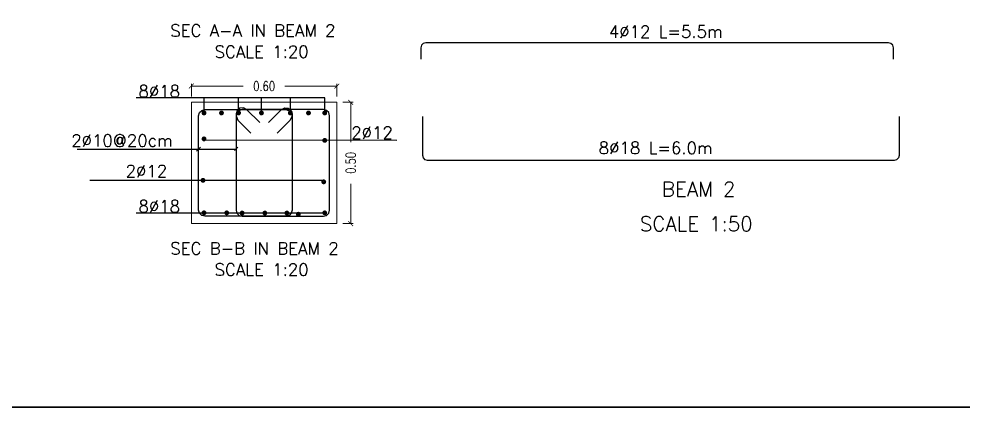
# Model space of a CAD drawing. Extents: x 166525 to 167198, y 178739 to 179747.
# Drawn here: x 167064.73 to 167084.2, y 179269.96 to 179277.98 of the extents above; entities that cross this region are included whole.
import ezdxf

# ---------------------------------------------------------------- set-up
doc = ezdxf.new("R2010")
doc.units = 0
doc.header["$MEASUREMENT"] = 0
doc.layers.get('0').update_dxf_attribs({"linetype": 'CONTINUOUS'})
doc.layers.get('DEFPOINTS').update_dxf_attribs({"linetype": 'CONTINUOUS'})
doc.layers.add('BEAM', color=6, linetype='CONTINUOUS', lineweight=13)
for name, color, linetype in [('BEAM-DIM', 4, 'CONTINUOUS'), ('BEAM-REIN', 2, 'CONTINUOUS'), ('MHATCH', 8, 'CONTINUOUS'), ('rebar call line', 8, 'CONTINUOUS'), ('REBARS', 2, 'CONTINUOUS'), ('TEXT', 7, 'CONTINUOUS')]:
    doc.layers.add(name, color=color, linetype=linetype)
doc.styles.add('DIM', font='simplex.shx', dxfattribs={"width": 0.75})
doc.styles.add('ROMANS', font='romans.shx')
doc.dimstyles.new('MUTASIM', dxfattribs={"dimscale": 0.9995, "dimtxt": 0.2, "dimasz": 0.1, "dimexe": 0.05, "dimexo": 0.12, "dimgap": 0.05, "dimtad": 0, "dimzin": 0, "dimdsep": 46, "dimtxsty": 'DIM', "dimblk": 'ARCHTICK', "dimcen": 0.09, "dimclrd": 35, "dimclre": 33, "dimclrt": 256, "dimazin": 0, "dimtfac": 1, "dimtofl": 0, "dimtmove": 1, "dimatfit": 3, "dimfxl": 0.18, "dimtolj": 1, "dimtzin": 0, "dimlwd": 13, "dimlwe": 9, "dimarcsym": 0})

# ---------------------------------------------------------------- blocks, each defined once
blk = doc.blocks.new('_ARCHTICK')
at = {"color": 0, "linetype": 'ByBlock', "const_width": 0.15}
blk.add_lwpolyline([(-0.5, -0.5), (0.5, 0.5)], dxfattribs=at)
blk = doc.blocks.new('*D1804')
at = {"layer": 'BEAM', "color": 33, "lineweight": 9, "transparency": 16777216}
for p, q in [((167068.288, 179276.381), (167068.288, 179276.644)), ((167071.288, 179276.381), (167071.288, 179276.644))]:
    blk.add_line(p, q, dxfattribs=at)
at = {"layer": 'BEAM', "color": 35, "lineweight": 13, "transparency": 16777216}
for p, q in [((167068.288, 179276.594), (167069.359, 179276.594)), ((167071.288, 179276.594), (167070.216, 179276.594))]:
    blk.add_line(p, q, dxfattribs=at)
at = {"layer": 'DEFPOINTS', "color": 0, "transparency": 16777216}
for p in [(167071.288, 179276.594), (167068.288, 179276.261), (167071.288, 179276.261)]:
    blk.add_point(p, dxfattribs=at)
at = {"layer": 'BEAM', "color": 35, "lineweight": 13, "transparency": 16777216, "xscale": 0.09995000000000001, "yscale": 0.09995000000000001, "zscale": 0.09995000000000001, "rotation": 180}
blk.add_blockref('_ARCHTICK', (167068.288, 179276.594), dxfattribs=at)
at = {"layer": 'BEAM', "color": 35, "lineweight": 13, "transparency": 16777216, "xscale": 0.09995000000000001, "yscale": 0.09995000000000001, "zscale": 0.09995000000000001}
blk.add_blockref('_ARCHTICK', (167071.288, 179276.594), dxfattribs=at)
at = {"layer": 'BEAM', "transparency": 16777216, "insert": (167069.788, 179276.594), "char_height": 0.1999, "attachment_point": 5, "style": 'DIM'}
blk.add_mtext('\\A1;0.60', dxfattribs=at)
blk = doc.blocks.new('*D1805')
at = {"layer": 'BEAM', "color": 33, "lineweight": 9, "transparency": 16777216}
for p, q in [((167071.408, 179276.261), (167071.623, 179276.261)), ((167071.408, 179273.761), (167071.623, 179273.761))]:
    blk.add_line(p, q, dxfattribs=at)
at = {"layer": 'BEAM', "color": 35, "lineweight": 13, "transparency": 16777216}
for p, q in [((167071.573, 179276.261), (167071.573, 179275.44)), ((167071.573, 179273.761), (167071.573, 179274.583))]:
    blk.add_line(p, q, dxfattribs=at)
at = {"layer": 'DEFPOINTS', "color": 0, "transparency": 16777216}
for p in [(167071.288, 179276.261), (167071.573, 179276.261), (167071.288, 179273.761)]:
    blk.add_point(p, dxfattribs=at)
at = {"layer": 'BEAM', "color": 35, "lineweight": 13, "transparency": 16777216, "xscale": 0.09995000000000001, "yscale": 0.09995000000000001, "zscale": 0.09995000000000001}
for p, rotation in [((167071.573, 179276.261), 90), ((167071.573, 179273.761), 270)]:
    blk.add_blockref('_ARCHTICK', p, dxfattribs=dict(at, rotation=rotation))
at = {"layer": 'BEAM', "transparency": 16777216, "insert": (167071.573, 179275.011), "char_height": 0.1999, "attachment_point": 5, "rotation": 90, "style": 'DIM'}
blk.add_mtext('\\A1;0.50', dxfattribs=at)

msp = doc.modelspace()

# ---------------------------------------------------------------- linework, layer by layer
at = {"layer": 'BEAM'}
msp.add_lwpolyline([(167068.28766, 179273.76129), (167071.28766, 179273.76129), (167071.28766, 179276.26129), (167068.28766, 179276.26129)], close=True, dxfattribs=at)
at = {"layer": 'BEAM-REIN', "const_width": 0.0475}
for points in [[(167068.52281, 179276.04032, 1), (167068.57531, 179276.04032, 1)], [(167068.88218, 179276.04032, 1), (167068.93468, 179276.04032, 1)], [(167069.23481, 179276.04032, 1), (167069.28731, 179276.04032, 1)], [(167069.70646, 179276.04032, 1), (167069.75896, 179276.04032, 1)], [(167070.30281, 179276.04032, 1), (167070.35531, 179276.04032, 1)], [(167070.67605, 179276.04032, 1), (167070.72855, 179276.04032, 1)], [(167071.01166, 179276.04032, 1), (167071.06416, 179276.04032, 1)], [(167068.52249, 179275.50608, 1), (167068.57499, 179275.50608, 1)], [(167071.01134, 179275.47552, 1), (167071.06384, 179275.47552, 1)], [(167068.50203, 179274.65191, 1), (167068.55453, 179274.65191, 1)], [(167070.99088, 179274.62136, 1), (167071.04338, 179274.62136, 1)], [(167068.52281, 179273.98231, 1), (167068.57531, 179273.98231, 1)], [(167068.99073, 179273.98231, 1), (167069.04323, 179273.98231, 1)], [(167069.30767, 179273.97835, 1), (167069.36017, 179273.97835, 1)], [(167069.77721, 179273.97835, 1), (167069.82971, 179273.97835, 1)], [(167070.23089, 179273.97835, 1), (167070.28339, 179273.97835, 1)], [(167070.46768, 179273.95412, 1), (167070.52018, 179273.95412, 1)], [(167071.01166, 179273.98231, 1), (167071.06416, 179273.98231, 1)]]:
    msp.add_lwpolyline(points, format="xyb", close=True, dxfattribs=at)
at = {"layer": 'MHATCH', "const_width": 0.03562, "flags": 128}
msp.add_lwpolyline([(167045.31085, 179309.87761), (167102.0971, 179309.87761), (167102.0971, 179269.97761), (167045.31085, 179269.97761)], close=True, dxfattribs=at)
at = {"layer": 'rebar call line'}
for p, q in [((167071.03791, 179276.34945), (167067.15075, 179276.34945)), ((167068.54906, 179276.04032), (167068.54906, 179276.34945)), ((167069.26106, 179276.04032), (167069.26106, 179276.34945)), ((167069.73203, 179276.04032), (167069.73203, 179276.34945)), ((167070.32906, 179276.04032), (167070.32906, 179276.34945)), ((167071.03791, 179276.04032), (167071.03791, 179276.34945)), ((167068.47942, 179275.3328), (167068.39706, 179275.25054)), ((167072.52531, 179275.47287), (167068.54869, 179275.47983)), ((167069.24791, 179275.33527), (167069.17646, 179275.26767)), ((167065.93506, 179275.29588), (167069.21084, 179275.29588)), ((167071.01713, 179274.64761), (167066.1932, 179274.64761)), ((167071.03791, 179273.97835), (167067.15075, 179273.97835))]:
    msp.add_line(p, q, dxfattribs=at)
at = {"layer": 'REBARS'}
for points in [[(167082.7604, 179277.14719), (167082.7604, 179277.38317), (167082.74679, 179277.43397), (167082.7096, 179277.47116), (167082.6588, 179277.48477), (167073.12102, 179277.48477), (167073.07022, 179277.47116), (167073.03303, 179277.43397), (167073.01942, 179277.38317), (167073.01942, 179277.14719)], [(167082.87927, 179275.96517), (167082.87927, 179275.16517), (167082.86566, 179275.11437), (167082.82847, 179275.07718), (167082.77767, 179275.06357), (167073.1594, 179275.06357), (167073.1086, 179275.07718), (167073.07141, 179275.11437), (167073.0578, 179275.16517), (167073.0578, 179275.96517)]]:
    msp.add_lwpolyline(points, dxfattribs=at)
for points in [[(167069.87828, 179275.84188, 0), (167070.14769, 179276.11129, 0), (167070.2127, 179276.14606, 0), (167070.28608, 179276.13883, 0), (167070.34307, 179276.09205, 0), (167070.36447, 179276.0215, 0), (167070.36447, 179274.03829, 0), (167070.34746, 179273.97479, 0), (167070.30097, 179273.9283, 0), (167070.23747, 179273.91129, 0), (167068.56466, 179273.91129, 0), (167068.50116, 179273.9283, 0), (167068.45467, 179273.97479, 0), (167068.43766, 179274.03829, 0), (167068.43766, 179275.98429, 0), (167068.45467, 179276.04779, 0), (167068.50116, 179276.09427, 0), (167068.56466, 179276.11129, 0), (167070.23747, 179276.11129, 0), (167070.32728, 179276.07409, 0), (167070.36447, 179275.98429, 0), (167070.32728, 179275.89448, 0), (167070.05787, 179275.62508, 0)], [(167069.69704, 179275.84188, 0), (167069.42763, 179276.11129, 0), (167069.36262, 179276.14606, 0), (167069.28924, 179276.13883, 0), (167069.23225, 179276.09205, 0), (167069.21084, 179276.0215, 0), (167069.21084, 179274.03829, 0), (167069.22786, 179273.97479, 0), (167069.27434, 179273.9283, 0), (167069.33784, 179273.91129, 0), (167071.01066, 179273.91129, 0), (167071.07416, 179273.9283, 0), (167071.12064, 179273.97479, 0), (167071.13766, 179274.03829, 0), (167071.13766, 179275.98429, 0), (167071.12064, 179276.04779, 0), (167071.07416, 179276.09427, 0), (167071.01066, 179276.11129, 0), (167069.33784, 179276.11129, 0), (167069.24804, 179276.07409, 0), (167069.21084, 179275.98429, 0), (167069.24804, 179275.89448, 0), (167069.51745, 179275.62508, 0)]]:
    msp.add_polyline3d(points, dxfattribs=at)

# ---------------------------------------------------------------- texts
at = {"layer": 'BEAM-DIM', "style": 'ROMANS'}
for s, p in [('4%%C12 L=5.5m', (167076.89353, 179277.59156)), ('8%%C18', (167067.19705, 179276.36329)), ('2%%C12', (167071.58529, 179275.50905)), ('2%%C10@20cm', (167065.8119, 179275.34786)), ('8%%C18 L=6.0m', (167076.68605, 179275.19586)), ('2%%C12', (167066.93249, 179274.71747)), ('8%%C18', (167067.19705, 179273.99219))]:
    msp.add_text(s, height=0.25, dxfattribs=at).set_placement(p)
at = {"layer": 'TEXT', "style": 'ROMANS'}
for s, height, p in [('SEC A-A IN BEAM 2 ', 0.25, (167067.85242, 179277.61255, 186)), ('SCALE 1:20', 0.25, (167068.76667, 179277.17687, 193.75)), ('BEAM 2', 0.3, (167077.98703, 179274.32258, -2225.19458)), ('SCALE 1:50', 0.3, (167077.53341, 179273.60598)), ('SEC B-B IN BEAM 2 ', 0.25, (167067.85242, 179273.12404, 186)), ('SCALE 1:20', 0.25, (167068.76667, 179272.68835, 193.75))]:
    msp.add_text(s, height=height, dxfattribs=at).set_placement(p)

# ---------------------------------------------------------------- dimensions: what is measured, and where the dimension line sits
at = {"layer": 'BEAM'}
dim = msp.add_linear_dim(base=(167071.28766, 179276.59364), p1=(167068.28766, 179276.26129), p2=(167071.28766, 179276.26129), text='0.60', dimstyle='MUTASIM', override={"dimgap": 0.2, "dimlfac": 20}, dxfattribs=at)
dim.commit()
dim.dimension.update_dxf_attribs({"geometry": '*D1804', "text_midpoint": (167069.78766, 179276.59364)})
dim = msp.add_linear_dim(base=(167071.573, 179276.26129), p1=(167071.28766, 179273.76129), p2=(167071.28766, 179276.26129), angle=90, text='0.50', dimstyle='MUTASIM', override={"dimgap": 0.2, "dimlfac": 20}, dxfattribs=at)
dim.commit()
dim.dimension.update_dxf_attribs({"geometry": '*D1805', "text_midpoint": (167071.573, 179275.01129)})

doc.saveas('drawing.dxf')
